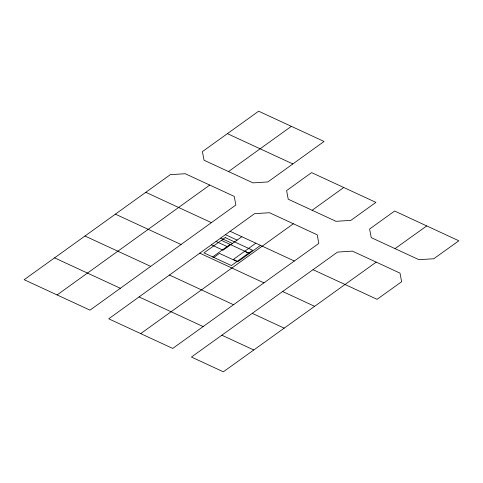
<?xml version="1.0" encoding="UTF-8"?>
<svg xmlns="http://www.w3.org/2000/svg" width="483" height="483" viewBox="0 0 483 483"><rect width="100%" height="100%" fill="white"/><g stroke="black" fill="none" stroke-linecap="round" stroke-linejoin="round"><path stroke-width="0.72" d="M211.391 222.639L90.007 310.146L24.15 279.717L170.324 174.665L185.231 173.717L234.207 196.388L235.879 204.997L211.391 222.639L145.788 192.3M230.113 231.291L108.729 318.804L172.721 348.43L318.828 243.408L317.192 234.804L269.49 212.719L254.583 213.661L230.113 231.291L294.316 261.013M212.677 256.914L230.053 244.386M241.802 236.712L223.061 250.224L211.355 244.815M213.848 257.457L219.469 253.406L237.026 261.52M255.845 243.209L233.349 259.425L238.034 261.587L260.524 245.37M57.097 294.944L209.737 185.055M291.346 126.335L228.501 171.556L204.037 160.217L202.383 151.626L258.634 111.193L324.045 141.465L267.896 181.934L252.989 182.876L228.501 171.556M293.362 223.762L140.704 333.614M312.127 210.262L335.981 221.317L350.887 220.369L375.907 202.377L311.577 172.606L286.6 190.598L288.23 199.207L312.127 210.262L343.763 187.489M376.221 262.124L223.351 371.807L191.443 357.058L337.526 252.078L352.433 251.136L376.221 262.124L399.99 273.13L401.627 281.74L377.072 299.315L313.014 269.677M395.028 248.648L426.731 225.917L458.85 240.788L433.764 258.749L418.864 259.667L371.24 237.63L369.61 229.027L394.629 211.029L426.731 225.917M227.402 133.652L292.855 163.948M225.416 234.678L237.117 240.093M220.725 238.059L232.432 243.468M221.371 240.365L248.769 253.056M244.597 251.317L249.276 253.478M216.04 241.434L227.747 246.849M115.365 214.15L181.053 244.513M282.658 291.521L314.608 306.319M199.775 253.164L263.935 282.863M84.96 236.018L150.708 266.387M169.43 275.038L233.506 304.713M252.253 313.358L284.179 328.144M54.579 257.868L120.345 288.273M221.866 335.208L253.756 349.97M139.068 296.93L203.126 326.562M225.229 237.582L203.989 252.899L231.405 265.572L252.645 250.26L225.229 237.582"/></g></svg>
